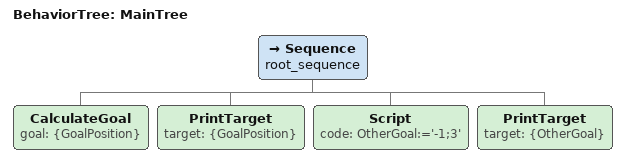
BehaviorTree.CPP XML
<root BTCPP_format="4">
    <BehaviorTree ID="MainTree">
        <Sequence name="root_sequence">
            <CalculateGoal goal="{GoalPosition}" />
            <PrintTarget   target="{GoalPosition}" />
            <!-- Scripts是临时节点，不需要显示注册，直接运行的代码，:=是赋值 -->
            <Script        code=" OtherGoal:='-1;3' " />
            <PrintTarget   target="{OtherGoal}" />
        </Sequence>
    </BehaviorTree>
</root>
